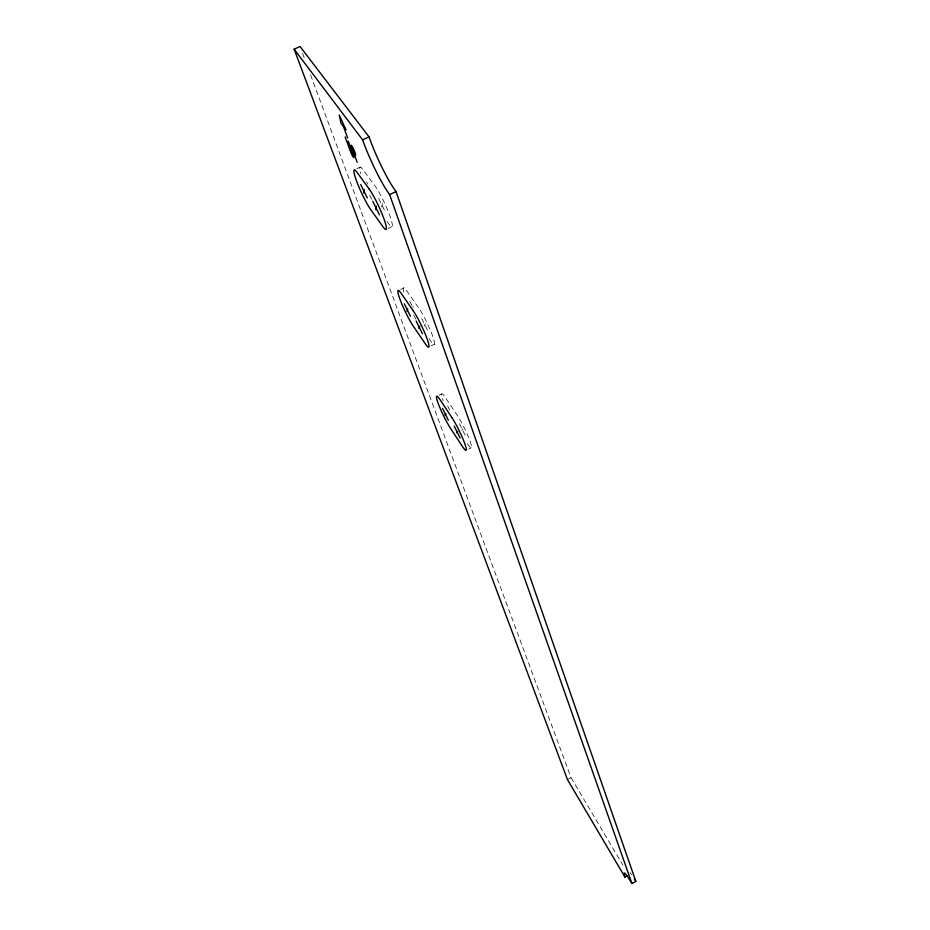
<?xml version="1.0" encoding="UTF-8"?>
<svg xmlns="http://www.w3.org/2000/svg" width="930" height="930" viewBox="0 0 930 930"><rect width="100%" height="100%" fill="white"/><g stroke="black" fill="none" stroke-linecap="round" stroke-linejoin="round"><path stroke-width="0.7" stroke-dasharray="4.65 3.49" d="M381.777 207.076L382.335 203.461M412.827 307.446L413.211 306.202M424.394 325.965L425.277 323.617M461.78 430.253L462.919 428.904M567.44 779.573L571.078 777.689L310.143 73.737M468.755 449.039L471.336 447.783M439.123 395.157L441.68 393.925M431.125 345.809L434.438 344.228M400.667 289.439L403.957 287.882M388.194 228.42L391.739 226.757M356.667 168.76L360.201 167.121M387.043 221.491L388.659 223.735A23.703 3.15 65.3 0 0 389.937 216.016A23.703 3.15 65.3 0 0 375.301 186.419L363.084 169.783A23.413 3.046 65.3 0 0 360.805 173.678M429.009 338.601L430.613 340.926A21.843 2.79 64.6 0 0 432.601 335.939A21.843 2.79 64.6 0 0 418.953 308.353L406.91 291.067A21.576 2.709 64.7 0 0 404.875 295.287M571.078 777.689L622.844 865.016M378.696 198.474L385.415 212.075M366.548 181.815L367.652 184.047M421.697 318.455L427.974 331.138M409.735 301.18L412.211 306.191M459.408 423.638L465.279 435.519M447.667 406.038L450.573 411.897M302.575 53.312L305.098 60.113M630.04 872.596A27.086 2.406 62.4 0 1 631.656 874.793M467.43 443.796A20.344 2.476 64.1 0 0 469.964 440.96A20.344 2.476 64.1 0 0 457.165 415.117L445.354 397.459A20.088 2.406 64.2 0 0 443.238 400.888M415.919 319.164A21.576 2.709 64.7 0 1 412.269 312.387M371.814 199.183A23.413 3.046 65.3 0 1 368.164 191.987"/><path stroke-width="1.4" d="M363.816 193.08L364.2 189.394M375.871 209.831L376.371 206.239M407.015 311.259L407.735 308.818M418.895 328.592L419.732 326.267M444.97 415.106L445.958 413.641M456.63 432.764L457.723 431.427M631.923 883.5L635.853 881.431L396.029 191.603A45.093 6.533 65.6 0 1 369.024 136.884L300.053 46.5L294.147 49.174L567.44 779.573L624.925 877.025A27.098 2.337 62.4 0 1 631.923 883.5L389.624 194.591A45.117 6.347 65.6 0 1 362.595 139.849L294.147 49.174M624.925 877.025L627.483 875.676M389.624 194.591L396.029 191.603M362.595 139.849L369.024 136.884M343.24 126.143L340.915 123.027L339.299 115.041L345.925 129.747L343.414 126.375L347.646 138.012M353.981 153.299L354.888 154.531A5.394 0.698 65.5 0 0 355.039 152.52A5.394 0.698 65.5 0 0 351.749 145.859L351.168 145.231L357.155 162.285M372.756 201.24L379.475 214.853M360.7 184.535L367.315 197.951M416.175 321.094L422.441 333.777M404.283 303.785L410.467 316.293M454.235 426.161L460.118 438.042M442.564 408.514L448.365 420.244M348.192 141.058L353.365 155.298A4.79 0.616 65.5 0 1 353.249 157.065A4.79 0.616 65.5 0 1 350.331 151.172L345.146 136.954M634.341 878.931A27.086 2.406 62.4 0 1 635.853 881.431M369.303 189.22L357.178 172.527A23.424 2.964 65.3 0 0 356.423 180.629A23.424 2.964 65.3 0 0 370.698 209.587L382.788 226.49A23.715 3.069 65.2 0 0 383.95 218.817A23.715 3.069 65.2 0 0 369.303 189.22M413.373 311.015L401.4 293.682A21.588 2.627 64.6 0 0 399.9 299.065A21.588 2.627 64.6 0 0 413.234 326.093L425.138 343.554A21.855 2.709 64.6 0 0 427.033 338.613A21.855 2.709 64.6 0 0 413.373 311.015M451.945 417.651L440.204 399.958A20.1 2.337 64.1 0 0 438.123 403.213A20.1 2.337 64.1 0 0 450.632 428.544L462.315 446.295A20.344 2.406 64.1 0 0 464.744 443.505A20.344 2.406 64.1 0 0 451.945 417.651"/></g></svg>
